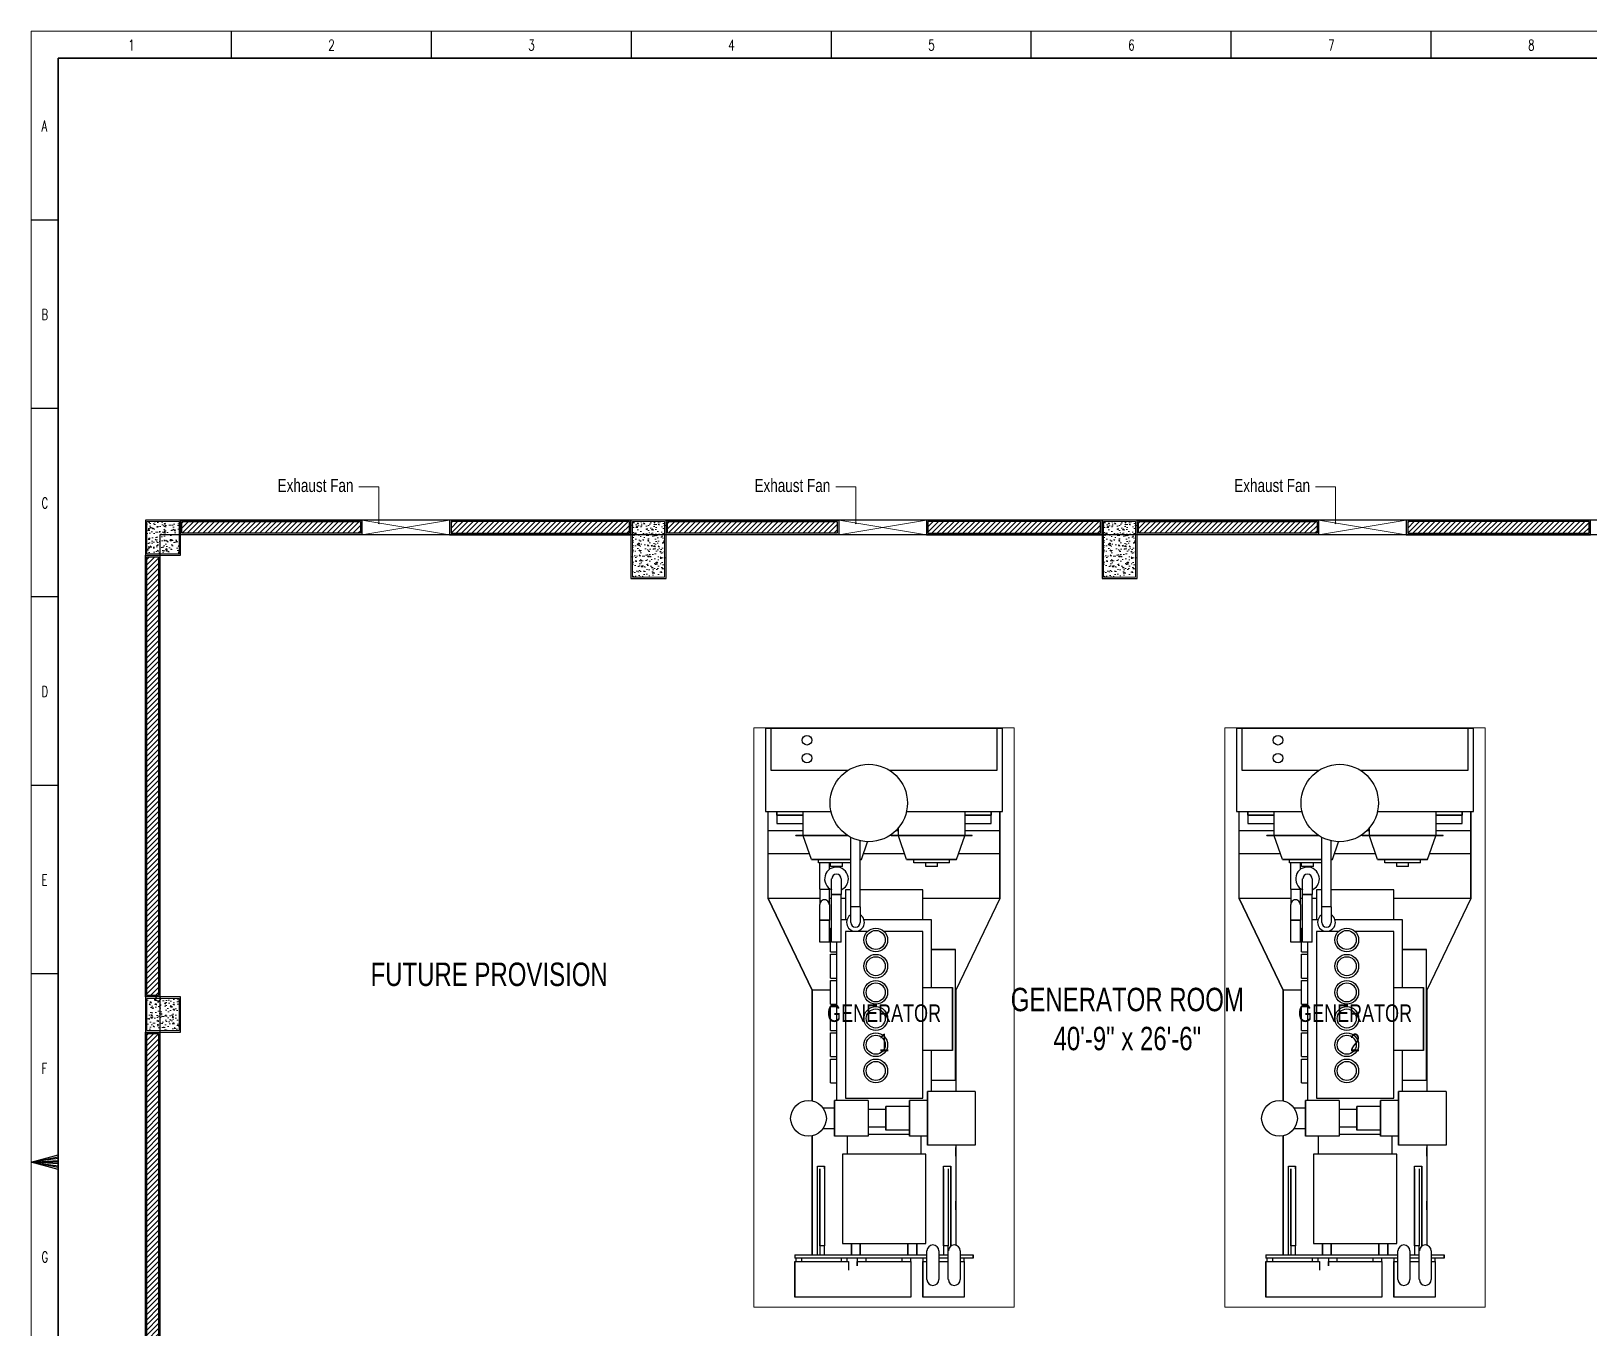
# Model space of a CAD drawing. Header units: inches. Extents: x -407333 to 282818, y 3392 to 167410.
# Drawn here: x -107528 to -93995, y 11765 to 23033 of the extents above; entities that cross this region are included whole.
import ezdxf

# ---------------------------------------------------------------- set-up
doc = ezdxf.new("R2010")
doc.units = ezdxf.units.IN
doc.header["$MEASUREMENT"] = 0
for name, color, linetype in [('COLLUM', 1, 'Continuous'), ('wall 05', 3, 'Continuous'), ('硅胶总平面底图 工艺装置区', 253, 'Continuous')]:
    doc.layers.add(name, color=color, linetype=linetype)
for name, color, linetype, lineweight in [('dim-8', 18, 'Continuous', 15), ('FLOORTILE', 40, 'Continuous', 9), ('Generator Upstone', 50, 'Continuous', 15), ('HACTH', 8, 'Continuous', 9), ('Parapet', 6, 'Continuous', 15), ('Plaster Line', 5, 'Continuous', 15), ('WINDOW', 140, 'Continuous', 9)]:
    doc.layers.add(name, color=color, linetype=linetype, lineweight=lineweight)
doc.styles.add('Swiss721', font='swisscl.ttf')
doc.styles.add('TEG BORDER', font='txt_qlt.shx', dxfattribs={"width": 0.7, "bigfont": 'hztxt.shx'})
doc.dimstyles.new('Level Mark 4', dxfattribs={"dimscale": 0, "dimtxt": 4, "dimasz": 4, "dimexe": 1, "dimexo": 2, "dimgap": 1, "dimtad": 0, "dimdec": 1, "dimzin": 1, "dimdsep": 46, "dimlunit": 4, "dimtxsty": 'Swiss721', "dimblk": 'OPEN30', "dimcen": 0, "dimclrd": 256, "dimclre": 256, "dimclrt": 7, "dimadec": 0, "dimazin": 0, "dimtm": 1e-09, "dimtfac": 1, "dimtdec": 1, "dimtofl": 0, "dimtmove": 1, "dimatfit": 3, "dimldrblk": 'OPEN30', "dimfxl": 0, "dimtolj": 2, "dimtzin": 0, "dimlwd": 9, "dimlwe": 9, "dimarcsym": 0})
pattern_1 = [(45, (-3648009.076, -4345395.496), (-22.4506403, 22.4506403), [])]

# ---------------------------------------------------------------- blocks, each defined once
blk = doc.blocks.new('Generators')
at = {"layer": '硅胶总平面底图 工艺装置区', "color": 251, "linetype": 'Continuous', "lineweight": -3}
for p, q in [((-1006, -5), (-1006, 0)), ((-1006, -5), (-1006, 0)), ((-1006, 0), (1006, 0)), ((-1006, 0), (1006, 0)), ((1006, 0), (1006, -5)), ((1006, -5), (1006, 0)), ((-982, -5), (-1029, -5)), ((-982, -5), (-1029, -5)), ((-1029, -5), (-1029, -728)), ((-1029, -5), (-1029, -728)), ((982, -5), (-982, -5)), ((982, -5), (-982, -5)), ((-982, -5), (-982, -367)), ((-982, -5), (-982, -367)), ((1029, -5), (982, -5)), ((1029, -5), (982, -5)), ((982, -367), (982, -5)), ((982, -367), (982, -5)), ((1029, -728), (1029, -5)), ((1029, -728), (1029, -5)), ((-982, -367), (-308, -367)), ((-982, -367), (-308, -367)), ((43, -367), (982, -367)), ((43, -367), (982, -367)), ((-1029, -728), (-460, -728)), ((-1029, -728), (-460, -728)), ((-1006, -894), (-1006, -728)), ((-1006, -894), (-1006, -728)), ((-930, -759), (-930, -728)), ((-930, -728), (-930, -759)), ((-930, -759), (-930, -832)), ((-930, -759), (-930, -832)), ((-703, -759), (-930, -759)), ((-930, -759), (-703, -759)), ((-703, -935), (-703, -728)), ((194, -728), (1029, -728)), ((194, -728), (1029, -728)), ((703, -935), (703, -728)), ((930, -759), (703, -759)), ((703, -759), (930, -759)), ((930, -728), (930, -759)), ((930, -759), (930, -728)), ((930, -832), (930, -759)), ((930, -832), (930, -759)), ((1006, -728), (1006, -894)), ((1006, -894), (1006, -728)), ((-703, -894), (-1006, -894)), ((-703, -894), (-1006, -894)), ((-1006, -1090), (-1006, -894)), ((-1006, -1090), (-1006, -894)), ((-930, -832), (-703, -832)), ((-930, -832), (-703, -832)), ((-765, -935), (-315, -935)), ((-315, -935), (-765, -935)), ((-765, -939), (-765, -935)), ((-308, -939), (-765, -939)), ((-308, -939), (-765, -939)), ((-630, -1142), (-701, -939)), ((62, -935), (765, -935)), ((765, -935), (62, -935)), ((62, -939), (62, -935)), ((765, -939), (62, -939)), ((765, -939), (62, -939)), ((124, -894), (101, -894)), ((124, -894), (101, -894)), ((124, -935), (124, -869)), ((196, -1142), (125, -939)), ((630, -1142), (701, -939)), ((703, -832), (930, -832)), ((703, -832), (930, -832)), ((1006, -894), (703, -894)), ((1006, -894), (703, -894)), ((765, -939), (765, -935)), ((1006, -1090), (1006, -894)), ((1006, -894), (1006, -1090)), ((-289, -1555), (-289, -950)), ((-207, -1555), (-207, -981)), ((-196, -1142), (-143, -989)), ((-1006, -1090), (-648, -1090)), ((-1006, -1090), (-648, -1090)), ((-1006, -1483), (-1006, -1090)), ((-1006, -1483), (-1006, -1090)), ((-289, -1142), (-630, -1142)), ((-630, -1142), (-413, -1142)), ((-568, -1173), (-568, -1142)), ((-289, -1173), (-568, -1173)), ((-289, -1173), (-568, -1173)), ((-558, -1400), (-558, -1173)), ((-475, -1230), (-475, -1173)), ((-465, -1204), (-465, -1173)), ((-362, -1204), (-465, -1204)), ((-362, -1204), (-465, -1204)), ((-413, -1142), (-289, -1142)), ((-362, -1204), (-362, -1173)), ((-196, -1142), (-207, -1142)), ((-207, -1142), (-196, -1142)), ((-178, -1090), (178, -1090)), ((-178, -1090), (178, -1090)), ((630, -1142), (196, -1142)), ((196, -1142), (413, -1142)), ((258, -1173), (258, -1142)), ((568, -1173), (258, -1173)), ((568, -1173), (258, -1173)), ((362, -1204), (362, -1173)), ((465, -1204), (362, -1204)), ((465, -1204), (362, -1204)), ((413, -1142), (630, -1142)), ((465, -1204), (465, -1173)), ((568, -1173), (568, -1142)), ((648, -1090), (1006, -1090)), ((648, -1090), (1006, -1090)), ((1006, -1090), (1006, -1483)), ((1006, -1483), (1006, -1090)), ((-455, -1447), (-455, -1312)), ((-372, -1312), (-372, -1447)), ((-623, -2278), (-1006, -1483)), ((-1006, -1483), (-623, -2278)), ((-558, -1483), (-1006, -1483)), ((-558, -1483), (-1006, -1483)), ((-558, -1400), (-475, -1400)), ((-558, -1400), (-475, -1400)), ((-558, -1400), (-558, -1534)), ((-475, -1400), (-475, -1395)), ((-475, -1534), (-475, -1400)), ((-455, -1483), (-475, -1483)), ((-455, -1483), (-475, -1483)), ((-455, -1447), (-372, -1447)), ((-372, -1447), (-455, -1447)), ((-455, -1860), (-455, -1447)), ((-372, -1860), (-372, -1447)), ((-336, -1483), (-372, -1483)), ((-336, -1483), (-372, -1483)), ((-336, -1408), (-336, -1667)), ((-336, -1408), (-336, -1667)), ((-289, -1408), (-336, -1408)), ((-289, -1408), (-336, -1408)), ((336, -1408), (-207, -1408)), ((336, -1408), (-207, -1408)), ((336, -1667), (336, -1408)), ((336, -1667), (336, -1408)), ((1006, -1483), (336, -1483)), ((1006, -1483), (336, -1483)), ((1006, -1483), (623, -2278)), ((1006, -1483), (623, -2278)), ((-558, -1669), (-558, -1534)), ((-475, -1534), (-475, -1669)), ((-207, -1555), (-289, -1555)), ((-207, -1555), (-289, -1555)), ((-289, -1689), (-289, -1555)), ((-207, -1555), (-207, -1689)), ((-558, -1669), (-475, -1669)), ((-475, -1669), (-558, -1669)), ((-558, -1860), (-558, -1669)), ((-475, -1860), (-475, -1669)), ((-465, -1842), (-465, -1739)), ((-465, -1842), (-465, -1739)), ((-465, -1739), (-455, -1739)), ((-322, -1667), (-372, -1667)), ((-322, -1667), (-372, -1667)), ((413, -1667), (-174, -1667)), ((413, -1667), (-174, -1667)), ((413, -2255), (413, -1667)), ((413, -2255), (413, -1667)), ((-475, -1860), (-558, -1860)), ((-475, -1860), (-558, -1860)), ((-465, -1946), (-465, -1842)), ((-465, -1946), (-465, -1842)), ((-372, -1860), (-455, -1860)), ((-372, -1860), (-455, -1860)), ((-413, -1860), (-413, -3236)), ((-413, -1860), (-413, -3236)), ((-146, -1770), (-336, -1770)), ((-146, -1770), (-336, -1770)), ((-336, -1770), (-336, -3217)), ((-336, -1770), (-336, -3217)), ((336, -1770), (2, -1770)), ((336, -1770), (2, -1770)), ((336, -2255), (336, -1770)), ((336, -2255), (336, -1770)), ((-465, -1946), (-413, -1946)), ((-465, -2070), (-465, -1966)), ((-465, -2070), (-465, -1966)), ((-465, -1966), (-413, -1966)), ((413, -1924), (620, -1924)), ((620, -1924), (413, -1924)), ((620, -3061), (620, -1924)), ((-465, -2173), (-465, -2070)), ((-465, -2173), (-465, -2070)), ((-624, -2276), (-624, -2315)), ((-623, -3240), (-623, -2278)), ((-623, -2278), (-623, -3240)), ((-465, -2278), (-623, -2278)), ((-465, -2278), (-623, -2278)), ((-465, -2173), (-413, -2173)), ((-465, -2297), (-465, -2194)), ((-465, -2297), (-465, -2194)), ((-465, -2194), (-413, -2194)), ((-465, -2400), (-465, -2297)), ((-465, -2400), (-465, -2297)), ((336, -2255), (594, -2255)), ((336, -2255), (594, -2255)), ((336, -2802), (336, -2255)), ((336, -2802), (336, -2255)), ((594, -2255), (594, -2802)), ((594, -2802), (594, -2255)), ((623, -2278), (620, -2278)), ((623, -2278), (620, -2278)), ((623, -2278), (623, -3159)), ((623, -2278), (623, -3159)), ((624, -2315), (624, -2276)), ((-624, -2315), (-623, -2316)), ((-465, -2400), (-413, -2400)), ((-465, -2524), (-465, -2421)), ((-465, -2524), (-465, -2421)), ((-465, -2421), (-413, -2421)), ((623, -2316), (624, -2315)), ((-465, -2628), (-465, -2524)), ((-465, -2628), (-465, -2524)), ((-465, -2628), (-413, -2628)), ((-465, -2752), (-465, -2648)), ((-465, -2752), (-465, -2648)), ((-465, -2648), (-413, -2648)), ((-465, -2855), (-465, -2752)), ((-465, -2855), (-465, -2752)), ((594, -2802), (336, -2802)), ((594, -2802), (336, -2802)), ((336, -3217), (336, -2802)), ((336, -3217), (336, -2802)), ((413, -3159), (413, -2802)), ((413, -3159), (413, -2802)), ((-465, -2855), (-413, -2855)), ((-465, -2979), (-465, -2876)), ((-465, -2979), (-465, -2876)), ((-465, -2876), (-413, -2876)), ((-465, -3082), (-465, -2979)), ((-465, -3082), (-465, -2979)), ((-465, -3082), (-465, -2979)), ((-465, -3082), (-465, -2979)), ((-465, -3082), (-413, -3082)), ((-465, -3082), (-413, -3082)), ((620, -3061), (413, -3061)), ((620, -3061), (413, -3061)), ((620, -3061), (413, -3061)), ((620, -3061), (413, -3061)), ((-623, -3180), (-624, -3181)), ((-623, -3180), (-624, -3181)), ((-624, -3181), (-624, -3240)), ((-624, -3181), (-624, -3240)), ((-429, -3546), (-429, -3236)), ((-429, -3236), (-429, -3546)), ((-139, -3236), (-429, -3236)), ((-429, -3546), (-429, -3236)), ((-429, -3236), (-429, -3546)), ((-139, -3236), (-429, -3236)), ((-336, -3217), (336, -3217)), ((-336, -3217), (336, -3217)), ((-336, -3217), (336, -3217)), ((-336, -3217), (336, -3217)), ((-139, -3236), (-139, -3546)), ((-139, -3236), (-139, -3546)), ((-139, -3236), (-139, -3546)), ((-139, -3236), (-139, -3546)), ((222, -3546), (222, -3236)), ((222, -3236), (222, -3546)), ((377, -3236), (222, -3236)), ((222, -3546), (222, -3236)), ((222, -3236), (222, -3546)), ((377, -3236), (222, -3236)), ((377, -3624), (377, -3159)), ((377, -3159), (377, -3624)), ((790, -3159), (377, -3159)), ((377, -3624), (377, -3159)), ((377, -3159), (377, -3624)), ((790, -3159), (377, -3159)), ((790, -3159), (790, -3624)), ((790, -3159), (790, -3624)), ((790, -3159), (790, -3624)), ((790, -3159), (790, -3624)), ((-429, -3304), (-528, -3304)), ((-429, -3304), (-528, -3304)), ((15, -3314), (-139, -3314)), ((15, -3314), (-139, -3314)), ((15, -3495), (15, -3288)), ((15, -3288), (15, -3495)), ((222, -3288), (15, -3288)), ((15, -3495), (15, -3288)), ((15, -3288), (15, -3495)), ((222, -3288), (15, -3288)), ((-528, -3479), (-429, -3479)), ((-528, -3479), (-429, -3479)), ((15, -3469), (-139, -3469)), ((15, -3469), (-139, -3469)), ((222, -3495), (15, -3495)), ((222, -3495), (15, -3495)), ((-623, -3645), (-624, -3646)), ((-623, -3645), (-624, -3646)), ((-624, -3646), (-624, -3718)), ((-624, -3646), (-624, -3718)), ((-623, -4576), (-623, -3543)), ((-623, -3543), (-623, -4576)), ((-623, -4576), (-623, -3543)), ((-623, -3543), (-623, -4576)), ((-139, -3546), (-429, -3546)), ((-139, -3546), (-429, -3546)), ((-320, -3546), (-320, -3702)), ((-320, -3546), (-320, -3702)), ((-139, -3527), (222, -3527)), ((-139, -3527), (222, -3527)), ((-139, -3527), (222, -3527)), ((-139, -3527), (222, -3527)), ((377, -3546), (222, -3546)), ((377, -3546), (222, -3546)), ((320, -3546), (320, -3702)), ((320, -3546), (320, -3702)), ((790, -3624), (377, -3624)), ((790, -3624), (377, -3624)), ((623, -3624), (623, -4493)), ((623, -3624), (623, -4493)), ((623, -3624), (623, -4493)), ((623, -3624), (623, -4493)), ((624, -3646), (623, -3645)), ((624, -3646), (623, -3645)), ((624, -3718), (624, -3646)), ((624, -3718), (624, -3646)), ((-624, -3718), (-623, -3719)), ((-624, -3718), (-623, -3719)), ((362, -3702), (-362, -3702)), ((362, -3702), (-362, -3702)), ((-362, -3702), (-362, -4477)), ((-362, -3702), (-362, -4477)), ((362, -3702), (-362, -3702)), ((362, -3702), (-362, -3702)), ((-362, -3702), (-362, -4477)), ((-362, -3702), (-362, -4477)), ((362, -4477), (362, -3702)), ((362, -4477), (362, -3702)), ((362, -4477), (362, -3702)), ((362, -4477), (362, -3702)), ((623, -3719), (624, -3718)), ((623, -3719), (624, -3718)), ((-579, -4576), (-579, -3806)), ((-579, -4576), (-579, -3806)), ((-579, -3806), (-517, -3806)), ((-579, -3806), (-517, -3806)), ((-579, -4576), (-579, -3806)), ((-579, -4576), (-579, -3806)), ((-579, -3806), (-517, -3806)), ((-579, -3806), (-517, -3806)), ((-558, -4498), (-558, -3830)), ((-558, -3830), (-558, -4498)), ((-558, -4498), (-558, -3830)), ((-558, -3830), (-558, -4498)), ((-517, -3806), (-517, -3830)), ((-517, -3830), (-517, -3806)), ((-517, -3806), (-517, -3830)), ((-517, -3830), (-517, -3806)), ((-517, -3830), (-517, -4498)), ((-517, -3830), (-517, -4498)), ((-517, -3830), (-517, -4498)), ((-517, -3830), (-517, -4498)), ((517, -3806), (579, -3806)), ((517, -3806), (579, -3806)), ((517, -3830), (517, -3806)), ((517, -3830), (517, -3806)), ((517, -3806), (579, -3806)), ((517, -3806), (579, -3806)), ((517, -3830), (517, -3806)), ((517, -3830), (517, -3806)), ((517, -4498), (517, -3830)), ((517, -3830), (517, -4498)), ((517, -4498), (517, -3830)), ((517, -3830), (517, -4498)), ((558, -3830), (558, -4498)), ((558, -3830), (558, -4498)), ((558, -3830), (558, -4498)), ((558, -3830), (558, -4498)), ((579, -3806), (579, -4501)), ((579, -4501), (579, -3806)), ((579, -3806), (579, -4501)), ((579, -4501), (579, -3806)), ((-623, -4110), (-624, -4111)), ((-623, -4110), (-624, -4111)), ((-624, -4111), (-624, -4183)), ((-624, -4111), (-624, -4183)), ((-624, -4183), (-623, -4184)), ((-624, -4183), (-623, -4184)), ((624, -4111), (623, -4110)), ((624, -4111), (623, -4110)), ((623, -4184), (624, -4183)), ((623, -4184), (624, -4183)), ((624, -4183), (624, -4111)), ((624, -4183), (624, -4111)), ((-775, -4576), (372, -4576)), ((-775, -4576), (372, -4576)), ((-775, -4576), (-775, -4606)), ((-775, -4576), (-775, -4606)), ((-558, -4498), (-558, -4576)), ((-558, -4498), (-558, -4576)), ((-517, -4498), (-558, -4498)), ((-517, -4498), (-558, -4498)), ((-517, -4576), (-517, -4498)), ((-517, -4576), (-517, -4498)), ((-362, -4477), (362, -4477)), ((-362, -4477), (362, -4477)), ((-284, -4477), (-284, -4576)), ((-284, -4576), (-284, -4477)), ((-207, -4576), (-207, -4477)), ((-207, -4477), (-207, -4576)), ((207, -4477), (207, -4576)), ((207, -4576), (207, -4477)), ((284, -4576), (284, -4477)), ((284, -4477), (284, -4576)), ((372, -4790), (372, -4542)), ((475, -4542), (475, -4790)), ((475, -4576), (558, -4576)), ((475, -4576), (558, -4576)), ((517, -4498), (517, -4576)), ((517, -4498), (517, -4576)), ((558, -4498), (517, -4498)), ((558, -4498), (517, -4498)), ((558, -4542), (558, -4498)), ((558, -4542), (558, -4498)), ((558, -4790), (558, -4542)), ((661, -4542), (661, -4790)), ((661, -4576), (775, -4576)), ((661, -4576), (775, -4576)), ((775, -4606), (775, -4576)), ((775, -4576), (775, -4606)), ((-765, -4606), (-775, -4606)), ((-765, -4606), (-775, -4606)), ((-775, -4635), (-310, -4635)), ((-775, -4635), (-310, -4635)), ((-775, -4945), (-775, -4635)), ((-775, -4635), (-775, -4945)), ((-765, -4606), (-765, -4635)), ((-765, -4606), (-765, -4635)), ((-713, -4606), (-765, -4606)), ((-713, -4606), (-765, -4606)), ((-765, -4635), (-713, -4635)), ((-765, -4635), (-713, -4635)), ((-372, -4606), (-713, -4606)), ((-372, -4606), (-713, -4606)), ((-713, -4635), (-713, -4606)), ((-713, -4635), (-713, -4606)), ((-372, -4606), (-372, -4635)), ((-372, -4606), (-372, -4635)), ((-320, -4606), (-372, -4606)), ((-320, -4606), (-372, -4606)), ((-372, -4635), (-320, -4635)), ((-372, -4635), (-320, -4635)), ((-320, -4635), (-320, -4606)), ((-320, -4635), (-320, -4606)), ((-232, -4606), (-320, -4606)), ((-232, -4606), (-320, -4606)), ((-310, -4635), (-310, -4708)), ((-310, -4635), (-310, -4708)), ((-232, -4606), (-232, -4635)), ((-232, -4606), (-232, -4635)), ((-155, -4606), (-232, -4606)), ((-155, -4606), (-232, -4606)), ((-232, -4635), (-155, -4635)), ((-232, -4635), (-155, -4635)), ((-232, -4672), (-232, -4635)), ((-232, -4635), (-232, -4672)), ((-155, -4635), (-155, -4606)), ((-155, -4635), (-155, -4606)), ((155, -4606), (-155, -4606)), ((155, -4606), (-155, -4606)), ((-155, -4635), (155, -4635)), ((-155, -4635), (155, -4635)), ((155, -4606), (155, -4635)), ((155, -4606), (155, -4635)), ((232, -4606), (155, -4606)), ((232, -4606), (155, -4606)), ((155, -4635), (232, -4635)), ((155, -4635), (232, -4635)), ((336, -4606), (232, -4606)), ((336, -4606), (232, -4606)), ((232, -4635), (232, -4606)), ((232, -4635), (232, -4606)), ((232, -4635), (232, -4945)), ((232, -4635), (232, -4945)), ((336, -4606), (336, -4635)), ((336, -4606), (336, -4635)), ((372, -4606), (336, -4606)), ((372, -4606), (336, -4606)), ((336, -4635), (372, -4635)), ((336, -4635), (372, -4635)), ((336, -4945), (336, -4635)), ((336, -4635), (336, -4945)), ((336, -4635), (372, -4635)), ((336, -4635), (372, -4635)), ((558, -4606), (475, -4606)), ((558, -4606), (475, -4606)), ((475, -4635), (558, -4635)), ((475, -4635), (558, -4635)), ((697, -4606), (661, -4606)), ((697, -4606), (661, -4606)), ((661, -4635), (697, -4635)), ((661, -4635), (697, -4635)), ((661, -4635), (697, -4635)), ((661, -4635), (697, -4635)), ((775, -4606), (697, -4606)), ((775, -4606), (697, -4606)), ((697, -4635), (697, -4606)), ((697, -4635), (697, -4606)), ((697, -4635), (697, -4945)), ((697, -4635), (697, -4945)), ((200, -4945), (-775, -4945)), ((200, -4945), (-775, -4945)), ((232, -4945), (200, -4945)), ((232, -4945), (200, -4945)), ((697, -4945), (336, -4945)), ((697, -4945), (336, -4945))]:
    blk.add_line(p, q, dxfattribs=at)
for centre, radius in [((-669, -108), 41.3), ((-669, -108), 41.3), ((-669, -263), 41.3), ((-669, -263), 41.3), ((-133, -653), 336), ((-133, -653), 336), ((-72, -1842), 103), ((-72, -1842), 103), ((-72, -1842), 82.7), ((-72, -1842), 82.7), ((-72, -2070), 103), ((-72, -2070), 103), ((-72, -2070), 82.7), ((-72, -2070), 82.7), ((-72, -2297), 103), ((-72, -2297), 103), ((-72, -2297), 82.7), ((-72, -2297), 82.7), ((-72, -2524), 103), ((-72, -2524), 103), ((-72, -2524), 82.7), ((-72, -2524), 82.7), ((-72, -2752), 103), ((-72, -2752), 103), ((-72, -2752), 82.7), ((-72, -2752), 82.7), ((-72, -2979), 103), ((-72, -2979), 103), ((-72, -2979), 82.7), ((-72, -2979), 82.7), ((-656, -3391), 155), ((-656, -3391), 155), ((-656, -3391), 155), ((-656, -3391), 155)]:
    blk.add_circle(centre, radius, dxfattribs=at)
for centre, radius, start, end in [((-413, -1312), 103, 0, 246.4218), ((-413, -1312), 103, 0, 246.4218), ((-413, -1312), 41.3, 0, 180), ((-413, -1312), 41.3, 0, 180), ((-413, -1312), 103, 293.5782, 0), ((-413, -1312), 103, 293.5782, 0), ((-517, -1534), 41.3, 0, 180.0002), ((-517, -1534), 41.3, 0, 180.0002), ((-248, -1689), 77.5, 180, 57.7691), ((-248, -1689), 77.5, 122.2309, 180), ((-248, -1689), 77.5, 122.2309, 180), ((-248, -1689), 77.5, 180, 57.7691), ((-248, -1689), 41.3, 180, 0), ((-248, -1689), 41.3, 180, 0), ((424, -4542), 51.7, 90, 180), ((424, -4542), 51.7, 90, 180), ((424, -4542), 51.7, 0, 90), ((424, -4542), 51.7, 0, 90), ((610, -4542), 51.7, 90, 180), ((610, -4542), 51.7, 90, 180), ((610, -4542), 51.7, 0, 90), ((610, -4542), 51.7, 0, 90), ((424, -4790), 51.7, 180, 0), ((424, -4790), 51.7, 180, 0), ((610, -4790), 51.7, 180, 0), ((610, -4790), 51.7, 180, 0)]:
    blk.add_arc(centre, radius, start, end, dxfattribs=at)
blk = doc.blocks.new('_Open30')
at = {"color": 0, "linetype": 'ByBlock', "lineweight": -2}
for p, q in [((-1, 0.3), (0, 0)), ((0, 0), (-1, -0.3)), ((0, 0), (-1, 0))]:
    blk.add_line(p, q, dxfattribs=at)
blk = doc.blocks.new('252 BORDER A2')
for p, q in [((37.12, 420), (37.12, 415)), ((74.25, 420), (74.25, 415)), ((111.38, 420), (111.38, 415)), ((148.5, 420), (148.5, 415)), ((185.63, 420), (185.63, 415)), ((222.75, 420), (222.75, 415)), ((259.88, 420), (259.88, 415)), ((0, 385), (5, 385)), ((0, 350), (5, 350)), ((0, 315), (5, 315)), ((0, 280), (5, 280)), ((0, 245), (5, 245)), ((5, 210), (0, 210)), ((1.25, 210), (3.75, 210))]:
    blk.add_line(p, q)
at = {"linetype": 'Continuous'}
for p, q in [((489, 415), (5, 415)), ((5, 415), (5, 5))]:
    blk.add_line(p, q, dxfattribs=at)
at = {"color": 5, "lineweight": 15}
blk.add_lwpolyline([(0, 420), (594, 420), (594, 0), (0, 0)], close=True, dxfattribs=at)
blk.add_lwpolyline([(5, 415), (589, 415), (589, 5), (5, 5)], close=True)
blk.add_lwpolyline([(0, 210), (5, 211.34), (5, 208.66), (0, 210), (5, 211), (5, 210.67), (0, 210), (5, 210.33), (5, 209.67), (0, 210), (5, 209.33), (5, 209), (0, 210)])
at = {"char_height": 2, "width": 2, "attachment_point": 1, "style": 'TEG BORDER'}
for s, insert in [('1', (18.05, 418.41)), ('2', (55.17, 418.41)), ('3', (92.3, 418.41)), ('4', (129.42, 418.41)), ('5', (166.55, 418.41)), ('6', (203.67, 418.41)), ('7', (240.8, 418.41)), ('8', (277.92, 418.41)), ('A', (1.91, 403.39)), ('B', (1.91, 368.39)), ('C', (1.91, 333.39)), ('D', (1.91, 298.39)), ('E', (1.91, 263.39)), ('F', (1.91, 228.39)), ('G', (1.91, 193.39))]:
    blk.add_mtext(s, dxfattribs=dict(at, insert=insert))

msp = doc.modelspace()

# ---------------------------------------------------------------- hatches: boundary and pattern name
at = {"layer": 'HACTH', "lineweight": 0}
h = msp.add_hatch(dxfattribs=at)
h.set_pattern_fill('AR-CONC', color=256, scale=12.7, style=0)
h.set_pattern_definition([(50, (-3525813.76, -4372449.36), (91.0920432, -7.9695211), [9.525, -104.775]), (355, (-3525813.76, -4372449.36), (-17.6214194, 95.528401), [7.62, -83.82]), (100.4514, (-3525806.17, -4372450.03), (73.4706915, 87.5588218), [8.0950041, -89.0450482]), (46.1842, (-3525813.76, -4372423.96), (135.5396132, -21.0209148), [14.2875, -157.1625]), (96.6356, (-3525802.47, -4372425.71), (118.7021636, 123.7129696), [12.1425066, -133.567551]), (351.1842, (-3525813.76, -4372423.96), (118.702067, 123.7130623), [11.43, -125.73]), (21, (-3525801.06, -4372430.31), (75.8071956, -51.1325991), [9.525, -104.775]), (326, (-3525801.06, -4372430.31), (30.9010472, 92.0940557), [7.62, -83.82]), (71.4514, (-3525794.74, -4372434.57), (106.7082738, 40.9613731), [8.0950041, -89.0450482]), (37.5, (-3525813.76, -4372449.362), (1.54430163, 42.27751944), [0, -82.804, 0, -85.09, 0, -84.1375]), (7.5, (-3525813.76, -4372449.362), (33.40983126, 50.0902874), [0, -48.514, 0, -80.899, 0, -32.0675]), (327.5, (-3525842.08, -4372449.362), (67.7954494, -2.8644687), [0, -31.75, 0, -99.06, 0, -131.445]), (317.5, (-3525854.78, -4372449.36), (74.0646435, 12.71333276), [0, -41.275, 0, -65.786, 0, -93.345])])
h.paths.add_polyline_path([(-106523.9, 18495.1), (-106244.5, 18495.1), (-106244.5, 18774.5), (-106523.9, 18774.5)])
h = msp.add_hatch(dxfattribs=at)
h.set_pattern_fill('ANSI31', color=256, scale=254, style=0)
h.set_pattern_definition(pattern_1)
h.paths.add_polyline_path([(-106219.1, 18672.9), (-104669.7, 18672.9), (-104669.7, 18774.5), (-106219.1, 18774.5)])
h.paths.add_polyline_path([(-106021.1, 18493), (-106021.1, 18774.1), (-106235.4, 18774.1), (-106235.4, 18493)], flags=9)
h = msp.add_hatch(dxfattribs=at)
h.set_pattern_fill('ANSI31', color=256, scale=254, style=0)
h.set_pattern_definition(pattern_1)
h.paths.add_polyline_path([(-102332.9, 18774.5), (-103882.3, 18774.5), (-103882.3, 18672.9), (-102332.9, 18672.9)])
h = msp.add_hatch(dxfattribs=at)
h.set_pattern_fill('AR-CONC', color=256, scale=12.7, style=0)
h.set_pattern_definition([(50, (-3678698.516, -4345497.096), (91.0920432, -7.9695211), [9.525, -104.775]), (355, (-3678698.52, -4345497.1), (-17.6214194, 95.528401), [7.62, -83.82]), (100.4514, (-3678690.925, -4345497.76), (73.4706915, 87.5588218), [8.0950041, -89.0450482]), (46.1842, (-3678698.52, -4345471.7), (135.5396132, -21.0209148), [14.2875, -157.1625]), (96.6356, (-3678687.22, -4345473.45), (118.7021636, 123.7129696), [12.1425066, -133.567551]), (351.1842, (-3678698.52, -4345471.7), (118.702067, 123.7130623), [11.43, -125.73]), (21, (-3678685.816, -4345478.046), (75.8071956, -51.1325991), [9.525, -104.775]), (326, (-3678685.82, -4345478.05), (30.9010472, 92.0940557), [7.62, -83.82]), (71.4514, (-3678679.5, -4345482.31), (106.7082738, 40.9613731), [8.0950041, -89.0450482]), (37.5, (-3678698.516, -4345497.096), (1.54430163, 42.27751944), [0, -82.804, 0, -85.09, 0, -84.1375]), (7.5, (-3678698.516, -4345497.096), (33.40983126, 50.0902874), [0, -48.514, 0, -80.899, 0, -32.0675]), (327.5, (-3678726.837, -4345497.096), (67.7954494, -2.86446871), [0, -31.75, 0, -99.06, 0, -131.445]), (317.5, (-3678739.537, -4345497.096), (74.0646435, 12.71333276), [0, -41.275, 0, -65.786, 0, -93.345])])
h.paths.add_polyline_path([(-102167.8, 18660.2), (-102167.8, 18774.5), (-102307.5, 18774.5), (-102307.5, 18660.2)])
h.paths.add_polyline_path([(-102028.1, 18660.2), (-102028.1, 18774.5), (-102167.8, 18774.5), (-102167.8, 18660.2)])
h.paths.add_polyline_path([(-102167.8, 18291.9), (-102028.1, 18291.9), (-102028.1, 18660.2), (-102167.8, 18660.2)])
h.paths.add_polyline_path([(-102167.8, 18660.2), (-102307.5, 18660.2), (-102307.5, 18291.9), (-102167.8, 18291.9)])
h = msp.add_hatch(dxfattribs=at)
h.set_pattern_fill('ANSI31', color=256, scale=254, style=0)
h.set_pattern_definition(pattern_1)
h.paths.add_polyline_path([(-98243.5, 18774.5), (-99742.1, 18774.5), (-99742.1, 18672.9), (-98243.5, 18672.9)])
h.paths.add_polyline_path([(-102002.7, 18672.9), (-100529.5, 18672.9), (-100529.5, 18774.5), (-102002.7, 18774.5)])
h = msp.add_hatch(dxfattribs=at)
h.set_pattern_fill('AR-CONC', color=256, scale=12.7, style=0)
h.set_pattern_definition([(50, (-3674609.116, -4345497.096), (91.0920432, -7.9695211), [9.525, -104.775]), (355, (-3674609.12, -4345497.1), (-17.6214194, 95.528401), [7.62, -83.82]), (100.4514, (-3674601.525, -4345497.76), (73.4706915, 87.5588218), [8.0950041, -89.0450482]), (46.1842, (-3674609.12, -4345471.7), (135.5396132, -21.0209148), [14.2875, -157.1625]), (96.6356, (-3674597.82, -4345473.45), (118.7021636, 123.7129696), [12.1425066, -133.567551]), (351.1842, (-3674609.12, -4345471.7), (118.702067, 123.7130623), [11.43, -125.73]), (21, (-3674596.416, -4345478.046), (75.8071956, -51.1325991), [9.525, -104.775]), (326, (-3674596.42, -4345478.05), (30.9010472, 92.0940557), [7.62, -83.82]), (71.4514, (-3674590.1, -4345482.31), (106.7082738, 40.9613731), [8.0950041, -89.0450482]), (37.5, (-3674609.116, -4345497.096), (1.54430163, 42.27751944), [0, -82.804, 0, -85.09, 0, -84.1375]), (7.5, (-3674609.116, -4345497.096), (33.40983126, 50.0902874), [0, -48.514, 0, -80.899, 0, -32.0675]), (327.5, (-3674637.437, -4345497.096), (67.7954494, -2.86446871), [0, -31.75, 0, -99.06, 0, -131.445]), (317.5, (-3674650.137, -4345497.096), (74.0646435, 12.71333276), [0, -41.275, 0, -65.786, 0, -93.345])])
h.paths.add_polyline_path([(-98078.4, 18660.2), (-98078.4, 18774.5), (-98218.1, 18774.5), (-98218.1, 18660.2)])
h.paths.add_polyline_path([(-97938.7, 18660.2), (-97938.7, 18774.5), (-98078.4, 18774.5), (-98078.4, 18660.2)])
h.paths.add_polyline_path([(-98078.4, 18291.9), (-97938.7, 18291.9), (-97938.7, 18660.2), (-98078.4, 18660.2)])
h.paths.add_polyline_path([(-98078.4, 18660.2), (-98218.1, 18660.2), (-98218.1, 18291.9), (-98078.4, 18291.9)])
h = msp.add_hatch(dxfattribs=at)
h.set_pattern_fill('ANSI31', color=256, scale=254, style=0)
h.set_pattern_definition(pattern_1)
h.paths.add_polyline_path([(-94001.7, 18774.5), (-95576.5, 18774.5), (-95576.5, 18672.9), (-94001.7, 18672.9)])
h.paths.add_polyline_path([(-97913.3, 18672.9), (-96363.9, 18672.9), (-96363.9, 18774.5), (-97913.3, 18774.5)])
h = msp.add_hatch(dxfattribs=at)
h.set_pattern_fill('ANSI31', color=256, scale=254, style=0)
h.set_pattern_definition([(45, (-3928452.842, -4344634.035), (-22.4506403, 22.4506403), [])])
h.paths.add_polyline_path([(-106523.9, 10773.5), (-106422.3, 10773.5), (-106422.3, 14329.5), (-106523.9, 14329.5)])
h.paths.add_polyline_path([(-106422.3, 18469.7), (-106523.9, 18469.7), (-106523.9, 14659.7), (-106422.3, 14659.7)])
h = msp.add_hatch(dxfattribs=at)
h.set_pattern_fill('AR-CONC', color=256, scale=12.7, style=0)
h.set_pattern_definition([(50, (-3525813.76, -4368029.76), (91.0920432, -7.9695211), [9.525, -104.775]), (355, (-3525813.76, -4368029.76), (-17.6214194, 95.528401), [7.62, -83.82]), (100.4514, (-3525806.17, -4368030.43), (73.4706915, 87.5588218), [8.0950041, -89.0450482]), (46.1842, (-3525813.76, -4368004.36), (135.5396132, -21.0209148), [14.2875, -157.1625]), (96.6356, (-3525802.47, -4368006.11), (118.7021636, 123.7129696), [12.1425066, -133.567551]), (351.1842, (-3525813.76, -4368004.36), (118.702067, 123.7130623), [11.43, -125.73]), (21, (-3525801.06, -4368010.71), (75.8071956, -51.1325991), [9.525, -104.775]), (326, (-3525801.06, -4368010.71), (30.9010472, 92.0940557), [7.62, -83.82]), (71.4514, (-3525794.74, -4368014.97), (106.7082738, 40.9613731), [8.0950041, -89.0450482]), (37.5, (-3525813.76, -4368029.762), (1.54430163, 42.27751944), [0, -82.804, 0, -85.09, 0, -84.1375]), (7.5, (-3525813.76, -4368029.762), (33.40983126, 50.0902874), [0, -48.514, 0, -80.899, 0, -32.0675]), (327.5, (-3525842.08, -4368029.762), (67.7954494, -2.8644687), [0, -31.75, 0, -99.06, 0, -131.445]), (317.5, (-3525854.78, -4368029.76), (74.0646435, 12.71333276), [0, -41.275, 0, -65.786, 0, -93.345])])
h.paths.add_polyline_path([(-106244.5, 14634.3), (-106523.9, 14634.3), (-106523.9, 14354.9), (-106244.5, 14354.9)])

# ---------------------------------------------------------------- linework, layer by layer
at = {"color": 3}
msp.add_line((-100147.8, 18721.7), (-100147.8, 18725.7), dxfattribs=at)
msp.add_circle((-106426.2, 14631.2), 21.1)
at = {"layer": 'COLLUM', "linetype": 'Continuous', "ltscale": 10}
for points in [[(-106536.6, 18482.4), (-106231.8, 18482.4), (-106231.8, 18787.2), (-106536.6, 18787.2)], [(-102320.2, 18279.2), (-102015.4, 18279.2), (-102015.4, 18787.2), (-102320.2, 18787.2)], [(-98230.8, 18279.2), (-97926, 18279.2), (-97926, 18787.2), (-98230.8, 18787.2)], [(-106536.6, 14342.2), (-106231.8, 14342.2), (-106231.8, 14647), (-106536.6, 14647)]]:
    msp.add_lwpolyline(points, close=True, dxfattribs=at)
at = {"layer": 'Generator Upstone', "linetype": 'Continuous', "ltscale": 10}
for points in [[(-101253.4, 11954.6), (-98992.8, 11954.6), (-98992.8, 16983.8), (-101253.4, 16983.8)], [(-97164, 11954.6), (-94903.4, 11954.6), (-94903.4, 16983.8), (-97164, 16983.8)]]:
    msp.add_lwpolyline(points, close=True, dxfattribs=at)
at = {"layer": 'Parapet', "color": 252, "lineweight": -3}
for points in [[(-106536.6, 10456), (-86013.4, 10456), (-86013.4, 20438.2), (-88223.2, 20438.2), (-88223.2, 18787.2), (-106536.6, 18787.2)], [(-106409.6, 10583), (-86140.4, 10583), (-86140.4, 20311.2), (-88096.2, 20311.2), (-88096.2, 18660.2), (-106409.6, 18660.2)]]:
    msp.add_lwpolyline(points, close=True, dxfattribs=at)
at = {"layer": 'Plaster Line'}
for points in [[(-106523.9, 18495.1), (-106244.5, 18495.1), (-106244.5, 18774.5), (-106523.9, 18774.5)], [(-102307.5, 18291.9), (-102028.1, 18291.9), (-102028.1, 18774.5), (-102307.5, 18774.5)], [(-98218.1, 18291.9), (-97938.7, 18291.9), (-97938.7, 18774.5), (-98218.1, 18774.5)], [(-106523.9, 14354.9), (-106244.5, 14354.9), (-106244.5, 14634.3), (-106523.9, 14634.3)], [(-106409.6, 14647), (-106409.6, 14647), (-106409.6, 14647), (-106409.6, 14647)]]:
    msp.add_lwpolyline(points, close=True, dxfattribs=at)
at = {"layer": 'Plaster Line', "color": 252, "lineweight": -3}
for points in [[(-106219.1, 18774.5), (-104669.7, 18774.5), (-104669.7, 18672.9), (-106219.1, 18672.9)], [(-102332.9, 18774.5), (-103882.3, 18774.5), (-103882.3, 18672.9), (-102332.9, 18672.9)], [(-102002.7, 18774.5), (-100529.5, 18774.5), (-100529.5, 18672.9), (-102002.7, 18672.9)], [(-98243.5, 18774.5), (-99742.1, 18774.5), (-99742.1, 18672.9), (-98243.5, 18672.9)], [(-97913.3, 18774.5), (-96363.9, 18774.5), (-96363.9, 18672.9), (-97913.3, 18672.9)], [(-94001.7, 18774.5), (-95576.5, 18774.5), (-95576.5, 18672.9), (-94001.7, 18672.9)], [(-106523.9, 18469.7), (-106422.3, 18469.7), (-106422.3, 14659.7), (-106523.9, 14659.7)], [(-106523.9, 14329.5), (-106422.3, 14329.5), (-106422.3, 10773.5), (-106523.9, 10773.5)]]:
    msp.add_lwpolyline(points, close=True, dxfattribs=at)
at = {"layer": 'wall 05', "color": 252, "lineweight": -3}
for points in [[(-106231.8, 18787.2), (-104657, 18787.2), (-104657, 18660.2), (-106231.8, 18660.2)], [(-102320.2, 18787.2), (-103895, 18787.2), (-103895, 18660.2), (-102320.2, 18660.2)], [(-102015.4, 18787.2), (-100516.8, 18787.2), (-100516.8, 18660.2), (-102015.4, 18660.2)], [(-98230.8, 18787.2), (-99754.8, 18787.2), (-99754.8, 18660.2), (-98230.8, 18660.2)], [(-97926, 18787.2), (-96351.2, 18787.2), (-96351.2, 18660.2), (-97926, 18660.2)], [(-93989, 18787.2), (-95589.2, 18787.2), (-95589.2, 18660.2), (-93989, 18660.2)], [(-106536.6, 18482.4), (-106409.6, 18482.4), (-106409.6, 14647), (-106536.6, 14647)], [(-106536.6, 14342.2), (-106409.6, 14342.2), (-106409.6, 10760.8), (-106536.6, 10760.8)]]:
    msp.add_lwpolyline(points, close=True, dxfattribs=at)
at = {"layer": 'WINDOW'}
for p, q in [((-104657, 18787.2), (-103895, 18660.2)), ((-104657, 18660.2), (-103895, 18787.2)), ((-100516.8, 18787.2), (-99754.8, 18660.2)), ((-100516.8, 18660.2), (-99754.8, 18787.2)), ((-96351.2, 18787.2), (-95589.2, 18660.2)), ((-96351.2, 18660.2), (-95589.2, 18787.2))]:
    msp.add_line(p, q, dxfattribs=at)
for points in [[(-104657, 18787.2), (-103895, 18787.2), (-103895, 18660.2), (-104657, 18660.2)], [(-100516.8, 18787.2), (-99754.8, 18787.2), (-99754.8, 18660.2), (-100516.8, 18660.2)], [(-96351.2, 18787.2), (-95589.2, 18787.2), (-95589.2, 18660.2), (-96351.2, 18660.2)]]:
    msp.add_lwpolyline(points, close=True, dxfattribs=at)

# ---------------------------------------------------------------- block references
at = {"xscale": 46.76394, "yscale": 46.76394, "zscale": 46.76394}
msp.add_blockref('252 BORDER A2', (-107528.1, 3392), dxfattribs=at)
for p in [(-100123.1, 16983.8), (-96033.7, 16983.8)]:
    msp.add_blockref('Generators', p)

# ---------------------------------------------------------------- texts
at = {"layer": 'dim-8', "linetype": 'Continuous', "ltscale": 10, "attachment_point": 5, "style": 'Swiss721'}
for s, insert, char_height in [('\\A1;Exhaust Fan', (-105059.2, 19087.8), 114.3), ('\\A1;Exhaust Fan', (-100919, 19087.8), 114.3), ('\\A1;Exhaust Fan', (-96753.4, 19087.8), 114.3), ('\\A1;FUTURE PROVISION', (-103551.7, 14842.1), 203.2), ('\\A1;GENERATOR ROOM\\P40\'-9" x 26\'-6"', (-98011, 14453.9), 203.2), ('\\A1;GENERATOR\\P1', (-100123.1, 14379.2), 152.4), ('\\A1;GENERATOR\\P2', (-96033.7, 14379.2), 152.4)]:
    msp.add_mtext(s, dxfattribs=dict(at, insert=insert, char_height=char_height))

# ---------------------------------------------------------------- leaders
at = {"layer": 'FLOORTILE', "linetype": 'Continuous', "ltscale": 10}
for points in [[(-104508.9, 18754.3), (-104508.9, 19076.4), (-104683.3, 19076.4)], [(-100368.7, 18754.3), (-100368.7, 19076.4), (-100543.1, 19076.4)], [(-96203.1, 18754.3), (-96203.1, 19076.4), (-96377.5, 19076.4)]]:
    msp.add_leader(points, dimstyle='Level Mark 4', override={"dimscale": 1}, dxfattribs=at)

doc.saveas('drawing.dxf')
